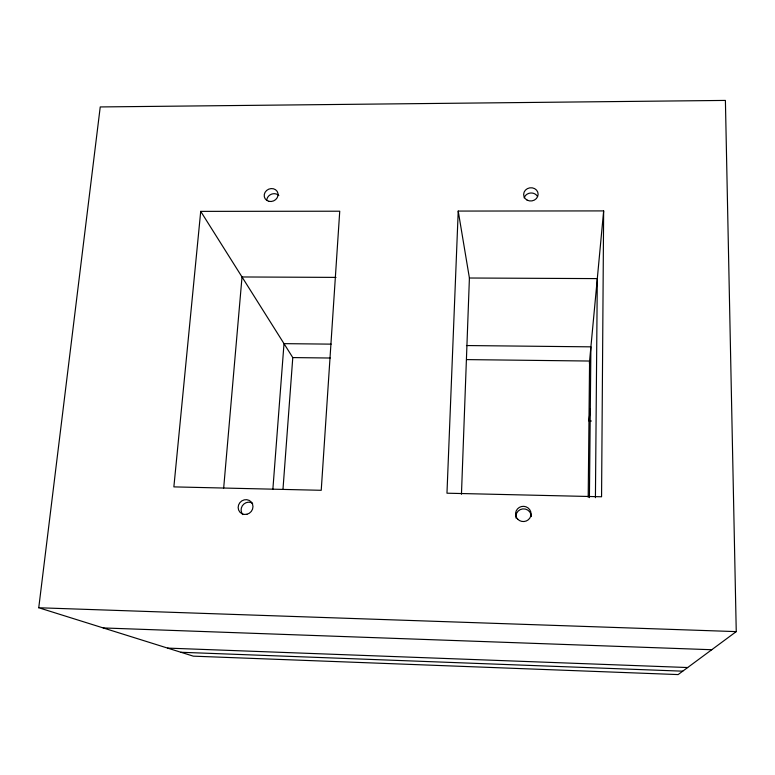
<?xml version="1.0" encoding="UTF-8"?>
<svg xmlns="http://www.w3.org/2000/svg" width="775" height="775" viewBox="0 0 775 775"><rect width="100%" height="100%" fill="white"/><g stroke="black" fill="none" stroke-linecap="round" stroke-linejoin="round"><path stroke-width="1.16" d="M603.648 210.907L601.565 496.775L446.972 493.2L458.219 211.071L603.648 210.907L589.368 363.243M595.423 497.695L597.302 278.603L469.408 278.012L458.219 211.071M588.196 497.269L589.581 361.034L466.521 359.6M589.417 497.647L590.908 346.842L466.463 345.543M461.454 494.237L469.408 278.012M282.991 489.199L292.785 357.585L200.715 211.372L339.741 211.207L321.228 490.294L173.871 486.884L200.715 211.372M272.858 489.374L284.008 343.645L331.138 344.139M223.675 488.037L242.023 276.966L336.021 277.392M590.298 408.716L588.971 420.98L591.373 421.019M38.75 607.755L100.237 106.94L725.4 100.421L736.25 631.615L678.135 674.579L193.324 656.154L38.75 607.755L736.25 631.615M292.785 357.585L330.189 358.021M103.24 627.944L711.741 649.731M167.613 648.103L687.658 667.537M180.914 652.269L682.727 671.179M242.846 514.59A7.556 7.14 -45.3 0 1 252.631 503.246M516.111 518.155A7.682 7.547 3.4 0 1 522.757 508.904A7.682 7.547 3.4 0 1 531.272 516.586M524.171 197.867A7.188 6.558 -7.6 0 1 530.284 193.043A7.188 6.558 -7.6 0 1 537.356 196.249M266.755 200.115A7.004 6.307 -24.4 0 1 271.473 194.176A7.004 6.307 -24.4 0 1 278.835 195.542M517.71 519.192A7.76 7.614 3 0 0 530.768 516.082A7.76 7.614 3 0 0 521.468 506.54A7.76 7.614 3 0 0 517.71 519.192M246.896 514.271A7.634 7.208 -45.1 0 0 251.216 501.938A7.634 7.208 -45.1 0 0 238.574 504.98A7.634 7.208 -45.1 0 0 246.896 514.271M527.136 200.124A7.256 6.617 -7.6 0 0 538.121 194.341A7.256 6.617 -7.6 0 0 527.387 188.645A7.256 6.617 -7.6 0 0 527.136 200.124M268.847 201.306A7.062 6.355 -24.3 0 0 277.963 193.333A7.062 6.355 -24.3 0 0 266.61 190.476A7.062 6.355 -24.3 0 0 268.847 201.306"/></g></svg>
